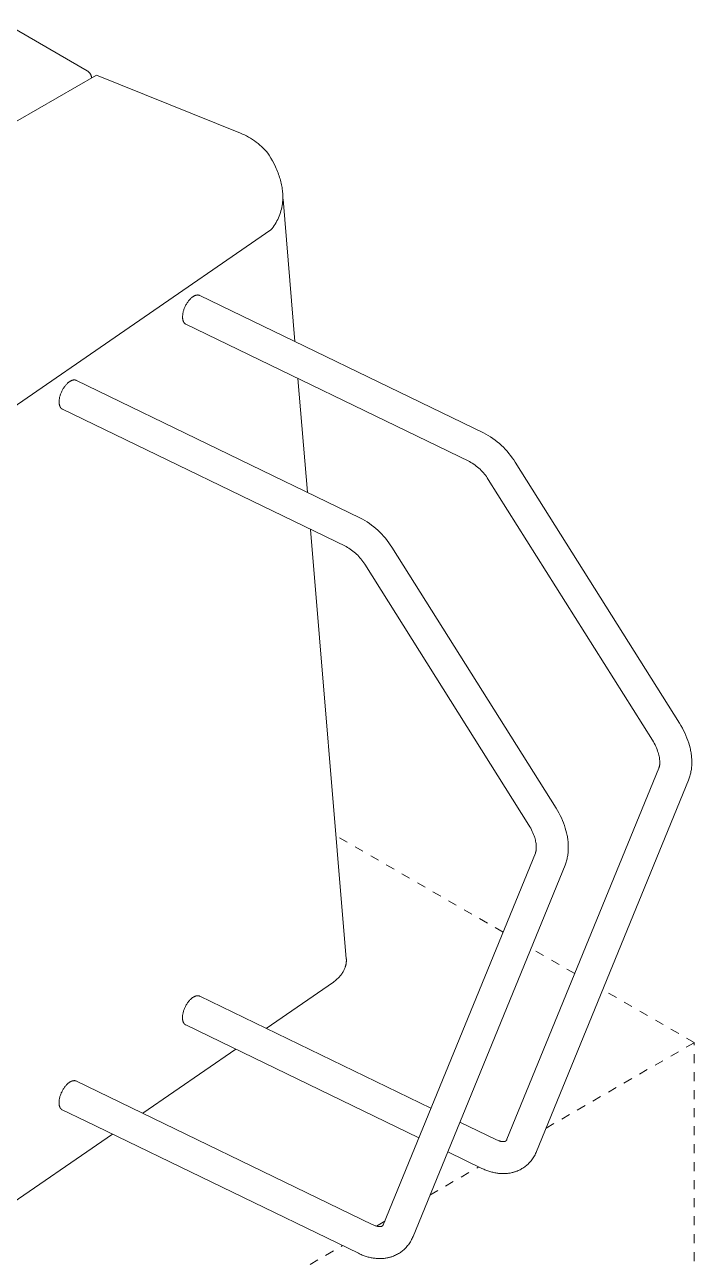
# Model space of a CAD drawing. Header units: inches. Extents: x -8 to 201, y -1 to 136.
# Drawn here: x 193.59 to 201.04, y 42.28 to 56.03 of the extents above; entities that cross this region are included whole.
import ezdxf

# ---------------------------------------------------------------- set-up
doc = ezdxf.new("R2010")
doc.units = ezdxf.units.IN
doc.linetypes.add('HIDDEN', pattern=[1.905, 1.27, -0.635])
doc.layers.add('ZANO_R', color=7, linetype='Continuous', lineweight=0)
doc.layers.add('ZANO_R_przerywana', color=250, linetype='HIDDEN', lineweight=0)

msp = doc.modelspace()

# ---------------------------------------------------------------- linework, layer by layer
at = {"layer": 'ZANO_R'}
for p, q in [((149.48766, 81.38168), (194.28638, 55.51713)), ((190.48644, 53.21437), (194.39141, 55.46891)), ((194.28638, 55.51713), (194.28938, 55.51532)), ((194.28938, 55.51532), (194.29232, 55.51342)), ((194.29232, 55.51342), (194.2952, 55.51141)), ((194.2952, 55.51141), (194.298, 55.50931)), ((194.298, 55.50931), (194.30072, 55.50711)), ((194.30072, 55.50711), (194.30338, 55.50481)), ((194.30338, 55.50481), (194.30595, 55.50243)), ((194.30595, 55.50243), (194.30843, 55.49996)), ((194.30843, 55.49996), (194.31083, 55.49741)), ((194.31083, 55.49741), (194.31314, 55.49478)), ((194.31314, 55.49478), (194.31536, 55.49206)), ((194.31536, 55.49206), (194.31748, 55.48928)), ((194.31748, 55.48928), (194.31951, 55.48642)), ((194.31951, 55.48642), (194.32144, 55.48349)), ((194.32144, 55.48349), (194.32326, 55.4805)), ((194.32326, 55.4805), (194.32498, 55.47745)), ((194.32498, 55.47745), (194.3266, 55.47434)), ((194.3266, 55.47434), (194.3281, 55.47118)), ((194.3281, 55.47118), (194.3295, 55.46796)), ((194.3295, 55.46796), (194.33079, 55.4647)), ((194.33079, 55.4647), (194.33196, 55.4614)), ((194.33196, 55.4614), (194.33302, 55.45806)), ((194.33302, 55.45806), (194.33396, 55.45469)), ((194.33396, 55.45469), (194.33479, 55.45128)), ((194.33479, 55.45128), (194.33549, 55.44785)), ((194.33549, 55.44785), (194.33608, 55.4444)), ((194.33608, 55.4444), (194.33655, 55.44092)), ((194.33655, 55.44092), (194.3369, 55.43744)), ((195.9912, 54.82277), (194.39141, 55.46891)), ((195.9912, 54.82277), (196.01478, 54.81306)), ((196.01478, 54.81306), (196.03802, 54.80253)), ((196.03802, 54.80253), (196.06087, 54.79122)), ((196.06087, 54.79122), (196.08332, 54.77911)), ((196.08332, 54.77911), (196.10534, 54.76624)), ((196.10534, 54.76624), (196.1269, 54.75262)), ((196.1269, 54.75262), (196.14798, 54.73826)), ((196.14798, 54.73826), (196.16854, 54.72317)), ((196.16854, 54.72317), (196.18858, 54.70739)), ((196.18858, 54.70739), (196.20805, 54.69092)), ((196.20805, 54.69092), (196.22694, 54.67379)), ((196.22694, 54.67379), (196.24523, 54.65602)), ((196.24523, 54.65602), (196.2629, 54.63762)), ((196.2629, 54.63762), (196.27992, 54.61862)), ((196.27992, 54.61862), (196.29627, 54.59905)), ((196.29627, 54.59905), (196.31193, 54.57893)), ((196.31193, 54.57893), (196.33166, 54.54631)), ((196.33166, 54.54631), (196.35008, 54.51346)), ((196.35008, 54.51346), (196.36719, 54.48042)), ((196.36719, 54.48042), (196.38297, 54.44727)), ((196.38297, 54.44727), (196.39035, 54.43066)), ((196.39035, 54.43066), (196.39739, 54.41404)), ((196.39739, 54.41404), (196.40409, 54.39742)), ((196.40409, 54.39742), (196.41045, 54.38081)), ((196.41045, 54.38081), (196.41645, 54.3642)), ((196.41645, 54.3642), (196.42211, 54.34762)), ((196.42211, 54.34762), (196.42741, 54.33106)), ((196.42741, 54.33106), (196.43236, 54.31453)), ((196.43236, 54.31453), (196.43695, 54.29804)), ((196.43695, 54.29804), (196.44118, 54.2816)), ((196.44118, 54.2816), (196.44505, 54.26521)), ((196.44505, 54.26521), (196.44856, 54.24888)), ((196.44856, 54.24888), (196.4517, 54.23262)), ((196.4517, 54.23262), (196.45446, 54.21644)), ((196.45446, 54.21644), (196.45686, 54.20034)), ((196.45686, 54.20034), (196.45889, 54.18432)), ((196.45889, 54.18432), (196.46053, 54.1684)), ((196.46053, 54.1684), (196.4618, 54.15259)), ((196.45818, 54.03618), (196.45505, 54.01635)), ((196.46063, 54.0561), (196.45818, 54.03618)), ((196.46239, 54.07609), (196.46063, 54.0561)), ((196.46238, 54.07531), (196.46132, 54.06026)), ((196.4618, 54.15259), (196.46269, 54.13689)), ((196.46304, 54.0905), (196.46238, 54.07531)), ((196.46269, 54.13689), (196.46319, 54.1213)), ((196.46331, 54.10583), (196.46304, 54.0905)), ((196.46319, 54.1213), (196.46331, 54.10583)), ((196.46587, 54.08861), (196.59772, 52.50491)), ((196.4222, 53.90071), (196.41445, 53.8822)), ((196.42932, 53.91948), (196.4222, 53.90071)), ((196.43579, 53.93848), (196.42932, 53.91948)), ((196.4416, 53.95769), (196.43579, 53.93848)), ((196.44676, 53.97708), (196.4416, 53.95769)), ((196.45124, 53.99665), (196.44676, 53.97708)), ((196.45505, 54.01635), (196.45124, 53.99665)), ((196.3431, 53.76156), (196.33061, 53.74585)), ((196.35503, 53.7777), (196.3431, 53.76156)), ((196.36641, 53.79423), (196.35503, 53.7777)), ((196.37722, 53.81114), (196.36641, 53.79423)), ((196.38743, 53.82842), (196.37722, 53.81114)), ((196.39705, 53.84603), (196.38743, 53.82842)), ((196.40606, 53.86397), (196.39705, 53.84603)), ((196.41445, 53.8822), (196.40606, 53.86397)), ((191.77144, 50.60887), (196.33061, 53.74585)), ((195.39518, 52.928), (195.39051, 52.92021)), ((195.40002, 52.93557), (195.39518, 52.928)), ((195.40499, 52.94289), (195.40002, 52.93557)), ((195.41008, 52.94995), (195.40499, 52.94289)), ((195.41527, 52.95671), (195.41008, 52.94995)), ((195.42052, 52.96316), (195.41527, 52.95671)), ((195.42583, 52.96929), (195.42052, 52.96316)), ((195.43116, 52.97507), (195.42583, 52.96929)), ((195.4365, 52.98051), (195.43116, 52.97507)), ((195.44183, 52.9856), (195.4365, 52.98051)), ((195.44712, 52.99032), (195.44183, 52.9856)), ((195.44975, 52.99255), (195.44712, 52.99032)), ((195.45237, 52.99469), (195.44975, 52.99255)), ((195.45497, 52.99674), (195.45237, 52.99469)), ((195.45755, 52.99869), (195.45497, 52.99674)), ((195.46011, 53.00057), (195.45755, 52.99869)), ((195.46265, 53.00235), (195.46011, 53.00057)), ((195.46507, 53.00398), (195.46265, 53.00235)), ((195.4675, 53.00556), (195.46507, 53.00398)), ((195.46996, 53.00708), (195.4675, 53.00556)), ((195.47243, 53.00854), (195.46996, 53.00708)), ((195.47492, 53.00995), (195.47243, 53.00854)), ((195.47742, 53.01129), (195.47492, 53.00995)), ((195.47993, 53.01257), (195.47742, 53.01129)), ((195.48245, 53.01378), (195.47993, 53.01257)), ((195.48498, 53.01491), (195.48245, 53.01378)), ((195.48751, 53.01598), (195.48498, 53.01491)), ((195.49005, 53.01697), (195.48751, 53.01598)), ((195.49259, 53.01788), (195.49005, 53.01697)), ((195.49513, 53.01871), (195.49259, 53.01788)), ((195.49767, 53.01946), (195.49513, 53.01871)), ((195.5002, 53.02013), (195.49767, 53.01946)), ((195.50273, 53.02071), (195.5002, 53.02013)), ((195.50525, 53.0212), (195.50273, 53.02071)), ((195.50775, 53.02161), (195.50525, 53.0212)), ((195.509, 53.02178), (195.50775, 53.02161)), ((195.51024, 53.02192), (195.509, 53.02178)), ((195.51148, 53.02204), (195.51024, 53.02192)), ((195.51272, 53.02214), (195.51148, 53.02204)), ((195.51395, 53.02221), (195.51272, 53.02214)), ((195.51517, 53.02226), (195.51395, 53.02221)), ((195.51639, 53.02229), (195.51517, 53.02226)), ((195.51761, 53.02229), (195.51639, 53.02229)), ((195.51882, 53.02227), (195.51761, 53.02229)), ((195.52002, 53.02223), (195.51882, 53.02227)), ((195.52121, 53.02216), (195.52002, 53.02223)), ((195.5224, 53.02206), (195.52121, 53.02216)), ((195.52358, 53.02194), (195.5224, 53.02206)), ((195.52476, 53.0218), (195.52358, 53.02194)), ((195.52593, 53.02163), (195.52476, 53.0218)), ((195.52708, 53.02144), (195.52593, 53.02163)), ((195.52824, 53.02122), (195.52708, 53.02144)), ((195.52938, 53.02098), (195.52824, 53.02122)), ((195.53051, 53.02071), (195.52938, 53.02098)), ((195.53163, 53.02042), (195.53051, 53.02071)), ((195.53275, 53.02011), (195.53163, 53.02042)), ((195.53385, 53.01976), (195.53275, 53.02011)), ((195.53495, 53.0194), (195.53385, 53.01976)), ((195.53603, 53.01901), (195.53495, 53.0194)), ((195.53711, 53.01859), (195.53603, 53.01901)), ((195.53817, 53.01815), (195.53711, 53.01859)), ((195.53922, 53.01769), (195.53817, 53.01815)), ((195.54026, 53.0172), (195.53922, 53.01769)), ((195.54026, 53.0172), (195.54146, 53.01662)), ((195.54146, 53.01662), (198.69518, 51.48878)), ((195.34865, 52.79161), (195.3483, 52.78479)), ((195.34924, 52.79868), (195.34865, 52.79161)), ((195.3501, 52.806), (195.34924, 52.79868)), ((195.35121, 52.81353), (195.3501, 52.806)), ((195.3526, 52.82127), (195.35121, 52.81353)), ((195.35427, 52.82919), (195.3526, 52.82127)), ((195.35622, 52.83727), (195.35427, 52.82919)), ((195.35846, 52.84548), (195.35622, 52.83727)), ((195.36098, 52.8538), (195.35846, 52.84548)), ((195.36377, 52.86219), (195.36098, 52.8538)), ((195.36685, 52.87062), (195.36377, 52.86219)), ((195.37019, 52.87906), (195.36685, 52.87062)), ((195.37379, 52.88748), (195.37019, 52.87906)), ((195.37764, 52.89583), (195.37379, 52.88748)), ((195.38172, 52.90409), (195.37764, 52.89583)), ((195.38601, 52.91223), (195.38172, 52.90409)), ((195.39051, 52.92021), (195.38601, 52.91223)), ((195.3483, 52.78479), (195.34818, 52.77823)), ((195.34818, 52.77823), (195.34821, 52.77486)), ((195.34821, 52.77486), (195.34831, 52.77151)), ((195.34831, 52.77151), (195.34846, 52.76818)), ((195.34846, 52.76818), (195.34869, 52.76487)), ((195.34869, 52.76487), (195.34898, 52.76158)), ((195.34898, 52.76158), (195.34935, 52.75832)), ((195.34935, 52.75832), (195.34978, 52.7551)), ((195.34978, 52.7551), (195.35028, 52.75191)), ((195.35028, 52.75191), (195.35086, 52.74876)), ((195.35086, 52.74876), (195.35152, 52.74566)), ((195.35152, 52.74566), (195.35225, 52.7426)), ((195.35225, 52.7426), (195.35305, 52.7396)), ((195.35305, 52.7396), (195.35393, 52.73666)), ((195.35393, 52.73666), (195.35489, 52.73377)), ((195.35489, 52.73377), (195.35593, 52.73096)), ((195.35593, 52.73096), (195.35704, 52.72821)), ((195.35704, 52.72821), (195.35824, 52.72554)), ((195.35824, 52.72554), (195.35886, 52.72423)), ((195.35886, 52.72423), (195.35951, 52.72294)), ((195.35951, 52.72294), (195.36017, 52.72167)), ((195.36017, 52.72167), (195.36085, 52.72043)), ((195.36085, 52.72043), (195.36156, 52.7192)), ((195.36156, 52.7192), (195.36228, 52.718)), ((195.36228, 52.718), (195.36302, 52.71682)), ((195.36302, 52.71682), (195.36378, 52.71566)), ((195.36378, 52.71566), (195.36456, 52.71453)), ((195.36456, 52.71453), (195.36536, 52.71342)), ((195.36536, 52.71342), (195.36618, 52.71233)), ((195.36618, 52.71233), (195.36701, 52.71127)), ((195.36701, 52.71127), (195.36787, 52.71023)), ((195.36787, 52.71023), (195.36874, 52.70922)), ((195.36874, 52.70922), (195.36963, 52.70823)), ((195.36963, 52.70823), (195.37054, 52.70727)), ((195.37054, 52.70727), (195.37146, 52.70633)), ((195.37146, 52.70633), (195.37241, 52.70543)), ((195.37241, 52.70543), (195.37337, 52.70455)), ((195.37337, 52.70455), (195.37434, 52.70369)), ((195.37434, 52.70369), (195.37534, 52.70287)), ((195.37534, 52.70287), (195.37635, 52.70207)), ((195.37635, 52.70207), (195.37738, 52.7013)), ((195.37738, 52.7013), (195.37842, 52.70056)), ((195.37842, 52.70056), (195.37948, 52.69984)), ((195.37948, 52.69984), (195.38056, 52.69916)), ((195.38056, 52.69916), (195.38165, 52.6985)), ((195.38165, 52.6985), (195.38275, 52.69788)), ((195.38275, 52.69788), (195.38387, 52.69728)), ((195.38387, 52.69728), (195.385, 52.69671)), ((195.38598, 52.69624), (195.385, 52.69671)), ((198.53992, 51.1683), (195.38598, 52.69624)), ((194.01258, 51.96724), (194.00828, 51.9591)), ((194.01707, 51.97522), (194.01258, 51.96724)), ((194.02175, 51.98301), (194.01707, 51.97522)), ((194.02658, 51.99058), (194.02175, 51.98301)), ((194.03156, 51.9979), (194.02658, 51.99058)), ((194.03665, 52.00495), (194.03156, 51.9979)), ((194.04183, 52.01172), (194.03665, 52.00495)), ((194.04709, 52.01817), (194.04183, 52.01172)), ((194.05239, 52.02429), (194.04709, 52.01817)), ((194.05772, 52.03008), (194.05239, 52.02429)), ((194.06306, 52.03552), (194.05772, 52.03008)), ((194.06839, 52.0406), (194.06306, 52.03552)), ((194.07368, 52.04533), (194.06839, 52.0406)), ((194.07632, 52.04756), (194.07368, 52.04533)), ((194.07893, 52.04969), (194.07632, 52.04756)), ((194.08153, 52.05174), (194.07893, 52.04969)), ((194.08411, 52.0537), (194.08153, 52.05174)), ((194.08668, 52.05557), (194.08411, 52.0537)), ((194.08922, 52.05736), (194.08668, 52.05557)), ((194.09163, 52.05899), (194.08922, 52.05736)), ((194.09407, 52.06056), (194.09163, 52.05899)), ((194.09652, 52.06209), (194.09407, 52.06056)), ((194.09899, 52.06355), (194.09652, 52.06209)), ((194.10148, 52.06496), (194.09899, 52.06355)), ((194.10398, 52.0663), (194.10148, 52.06496)), ((194.10649, 52.06757), (194.10398, 52.0663)), ((194.10901, 52.06878), (194.10649, 52.06757)), ((194.11154, 52.06992), (194.10901, 52.06878)), ((194.11408, 52.07099), (194.11154, 52.06992)), ((194.11661, 52.07198), (194.11408, 52.07099)), ((194.11916, 52.07289), (194.11661, 52.07198)), ((194.1217, 52.07372), (194.11916, 52.07289)), ((194.12423, 52.07447), (194.1217, 52.07372)), ((194.12677, 52.07514), (194.12423, 52.07447)), ((194.12929, 52.07572), (194.12677, 52.07514)), ((194.13181, 52.07621), (194.12929, 52.07572)), ((194.13431, 52.07662), (194.13181, 52.07621)), ((194.13556, 52.07678), (194.13431, 52.07662)), ((194.13681, 52.07693), (194.13556, 52.07678)), ((194.13805, 52.07705), (194.13681, 52.07693)), ((194.13928, 52.07715), (194.13805, 52.07705)), ((194.14051, 52.07722), (194.13928, 52.07715)), ((194.14174, 52.07727), (194.14051, 52.07722)), ((194.14296, 52.0773), (194.14174, 52.07727)), ((194.14417, 52.0773), (194.14296, 52.0773)), ((194.14538, 52.07728), (194.14417, 52.0773)), ((194.14658, 52.07724), (194.14538, 52.07728)), ((194.14778, 52.07717), (194.14658, 52.07724)), ((194.14897, 52.07707), (194.14778, 52.07717)), ((194.15015, 52.07695), (194.14897, 52.07707)), ((194.15132, 52.07681), (194.15015, 52.07695)), ((194.15249, 52.07664), (194.15132, 52.07681)), ((194.15365, 52.07645), (194.15249, 52.07664)), ((194.1548, 52.07623), (194.15365, 52.07645)), ((194.15594, 52.07599), (194.1548, 52.07623)), ((194.15707, 52.07572), (194.15594, 52.07599)), ((194.1582, 52.07543), (194.15707, 52.07572)), ((194.15931, 52.07511), (194.1582, 52.07543)), ((194.16042, 52.07477), (194.15931, 52.07511)), ((194.16151, 52.07441), (194.16042, 52.07477)), ((194.1626, 52.07402), (194.16151, 52.07441)), ((194.16367, 52.0736), (194.1626, 52.07402)), ((194.16474, 52.07316), (194.16367, 52.0736)), ((194.16579, 52.07269), (194.16474, 52.07316)), ((194.16683, 52.07221), (194.16579, 52.07269)), ((194.16683, 52.07221), (194.16803, 52.07162)), ((194.16803, 52.07162), (197.32174, 50.54379)), ((196.63205, 52.09258), (196.73742, 50.82687)), ((193.97486, 51.83979), (193.97475, 51.83323)), ((193.97475, 51.83323), (193.97478, 51.82987)), ((193.97478, 51.82987), (193.97487, 51.82652)), ((193.97521, 51.84662), (193.97486, 51.83979)), ((193.97487, 51.82652), (193.97503, 51.82319)), ((193.97581, 51.85369), (193.97521, 51.84662)), ((193.97666, 51.861), (193.97581, 51.85369)), ((193.97778, 51.86854), (193.97666, 51.861)), ((193.97917, 51.87628), (193.97778, 51.86854)), ((193.98084, 51.8842), (193.97917, 51.87628)), ((193.98279, 51.89228), (193.98084, 51.8842)), ((193.98502, 51.90049), (193.98279, 51.89228)), ((193.98754, 51.90881), (193.98502, 51.90049)), ((193.99034, 51.9172), (193.98754, 51.90881)), ((193.99341, 51.92563), (193.99034, 51.9172)), ((193.99675, 51.93407), (193.99341, 51.92563)), ((194.00035, 51.94248), (193.99675, 51.93407)), ((194.0042, 51.95084), (194.00035, 51.94248)), ((194.00828, 51.9591), (194.0042, 51.95084)), ((193.97503, 51.82319), (193.97525, 51.81988)), ((193.97525, 51.81988), (193.97555, 51.81659)), ((193.97555, 51.81659), (193.97591, 51.81333)), ((193.97591, 51.81333), (193.97634, 51.81011)), ((193.97634, 51.81011), (193.97685, 51.80692)), ((193.97685, 51.80692), (193.97743, 51.80377)), ((193.97743, 51.80377), (193.97808, 51.80066)), ((193.97808, 51.80066), (193.97881, 51.79761)), ((193.97881, 51.79761), (193.97961, 51.79461)), ((193.97961, 51.79461), (193.9805, 51.79166)), ((193.9805, 51.79166), (193.98146, 51.78878)), ((193.98146, 51.78878), (193.98249, 51.78596)), ((193.98249, 51.78596), (193.98361, 51.78322)), ((193.98361, 51.78322), (193.9848, 51.78054)), ((193.9848, 51.78054), (193.98543, 51.77924)), ((193.98543, 51.77924), (193.98607, 51.77795)), ((193.98607, 51.77795), (193.98673, 51.77668)), ((193.98673, 51.77668), (193.98742, 51.77544)), ((193.98742, 51.77544), (193.98812, 51.77421)), ((193.98812, 51.77421), (193.98884, 51.77301)), ((193.98884, 51.77301), (193.98959, 51.77183)), ((193.98959, 51.77183), (193.99035, 51.77067)), ((193.99035, 51.77067), (193.99113, 51.76954)), ((193.99113, 51.76954), (193.99192, 51.76842)), ((193.99192, 51.76842), (193.99274, 51.76734)), ((193.99274, 51.76734), (193.99358, 51.76628)), ((193.99358, 51.76628), (193.99443, 51.76524)), ((193.99443, 51.76524), (193.9953, 51.76422)), ((193.9953, 51.76422), (193.99619, 51.76324)), ((193.99619, 51.76324), (193.9971, 51.76228)), ((193.9971, 51.76228), (193.99803, 51.76134)), ((193.99803, 51.76134), (193.99897, 51.76043)), ((193.99897, 51.76043), (193.99993, 51.75955)), ((193.99993, 51.75955), (194.00091, 51.7587)), ((194.00091, 51.7587), (194.0019, 51.75787)), ((194.0019, 51.75787), (194.00291, 51.75708)), ((194.00291, 51.75708), (194.00394, 51.75631)), ((194.00394, 51.75631), (194.00499, 51.75556)), ((194.00499, 51.75556), (194.00604, 51.75485)), ((194.00604, 51.75485), (194.00712, 51.75417)), ((194.00712, 51.75417), (194.00821, 51.75351)), ((194.00821, 51.75351), (194.00931, 51.75288)), ((194.00931, 51.75288), (194.01043, 51.75229)), ((194.01043, 51.75229), (194.01157, 51.75172)), ((194.01255, 51.75125), (194.01157, 51.75172)), ((197.16648, 50.22331), (194.01255, 51.75125)), ((198.69518, 51.48878), (198.72207, 51.47437)), ((198.72207, 51.47437), (198.74846, 51.45905)), ((198.74846, 51.45905), (198.77431, 51.44283)), ((198.77431, 51.44283), (198.79958, 51.42574)), ((198.79958, 51.42574), (198.82426, 51.4078)), ((198.82426, 51.4078), (198.84831, 51.38902)), ((198.84831, 51.38902), (198.87171, 51.36944)), ((198.87171, 51.36944), (198.89442, 51.34907)), ((198.89442, 51.34907), (198.91643, 51.32793)), ((198.91643, 51.32793), (198.9377, 51.30605)), ((198.9377, 51.30605), (198.95821, 51.28346)), ((198.95821, 51.28346), (198.97793, 51.26018)), ((198.55572, 51.15947), (198.53992, 51.1683)), ((198.57121, 51.15012), (198.55572, 51.15947)), ((198.58639, 51.14025), (198.57121, 51.15012)), ((198.60122, 51.12989), (198.58639, 51.14025)), ((198.97793, 51.26018), (198.99685, 51.23624)), ((198.99685, 51.23624), (199.01494, 51.21167)), ((199.01494, 51.21167), (199.03219, 51.1865)), ((199.03219, 51.1865), (199.04856, 51.16075)), ((199.04856, 51.16075), (200.87584, 48.25814)), ((198.6157, 51.11903), (198.60122, 51.12989)), ((198.62981, 51.10769), (198.6157, 51.11903)), ((198.64353, 51.09589), (198.62981, 51.10769)), ((198.65685, 51.08363), (198.64353, 51.09589)), ((198.66975, 51.07093), (198.65685, 51.08363)), ((198.68221, 51.05781), (198.66975, 51.07093)), ((198.69423, 51.04428), (198.68221, 51.05781)), ((198.70579, 51.03036), (198.69423, 51.04428)), ((198.71688, 51.01605), (198.70579, 51.03036)), ((198.72748, 51.00139), (198.71688, 51.01605)), ((198.73759, 50.98637), (198.72748, 51.00139)), ((198.74719, 50.97103), (198.73759, 50.98637)), ((200.57447, 48.06842), (198.74719, 50.97103)), ((197.32174, 50.54379), (197.34864, 50.52938)), ((197.34864, 50.52938), (197.37502, 50.51406)), ((197.37502, 50.51406), (197.40087, 50.49784)), ((197.40087, 50.49784), (197.42615, 50.48075)), ((197.42615, 50.48075), (197.45083, 50.46281)), ((197.45083, 50.46281), (197.47488, 50.44403)), ((196.77174, 50.41454), (197.16942, 45.63767)), ((197.47488, 50.44403), (197.49827, 50.42445)), ((197.49827, 50.42445), (197.52099, 50.40407)), ((197.52099, 50.40407), (197.54299, 50.38294)), ((197.54299, 50.38294), (197.56426, 50.36106)), ((197.56426, 50.36106), (197.58477, 50.33847)), ((197.58477, 50.33847), (197.6045, 50.31519)), ((197.6045, 50.31519), (197.62342, 50.29125)), ((197.18228, 50.21448), (197.16648, 50.22331)), ((197.19778, 50.20513), (197.18228, 50.21448)), ((197.21295, 50.19526), (197.19778, 50.20513)), ((197.22779, 50.18489), (197.21295, 50.19526)), ((197.24227, 50.17403), (197.22779, 50.18489)), ((197.62342, 50.29125), (197.64151, 50.26668)), ((197.64151, 50.26668), (197.65875, 50.24151)), ((197.65875, 50.24151), (197.67512, 50.21576)), ((197.67512, 50.21576), (199.5024, 47.31315)), ((197.25637, 50.1627), (197.24227, 50.17403)), ((197.27009, 50.15089), (197.25637, 50.1627)), ((197.28341, 50.13864), (197.27009, 50.15089)), ((197.29631, 50.12594), (197.28341, 50.13864)), ((197.30878, 50.11282), (197.29631, 50.12594)), ((197.3208, 50.09929), (197.30878, 50.11282)), ((197.33236, 50.08537), (197.3208, 50.09929)), ((197.34345, 50.07106), (197.33236, 50.08537)), ((197.35405, 50.05639), (197.34345, 50.07106)), ((197.36415, 50.04138), (197.35405, 50.05639)), ((197.37375, 50.02604), (197.36415, 50.04138)), ((199.20103, 47.12343), (197.37375, 50.02604)), ((200.87584, 48.25814), (200.89201, 48.23153)), ((200.89201, 48.23153), (200.90728, 48.20453)), ((200.90728, 48.20453), (200.9216, 48.17719)), ((200.9216, 48.17719), (200.93498, 48.14954)), ((200.93498, 48.14954), (200.94737, 48.12161)), ((200.94737, 48.12161), (200.95877, 48.09344)), ((200.5847, 48.05158), (200.57447, 48.06842)), ((200.59432, 48.03456), (200.5847, 48.05158)), ((200.60331, 48.01741), (200.59432, 48.03456)), ((200.61165, 48.00019), (200.60331, 48.01741)), ((200.61933, 47.98294), (200.61165, 48.00019)), ((200.62632, 47.96573), (200.61933, 47.98294)), ((200.95877, 48.09344), (200.96916, 48.06506)), ((200.96916, 48.06506), (200.9785, 48.03651)), ((200.9785, 48.03651), (200.98634, 48.00946)), ((200.98634, 48.00946), (200.9932, 47.98241)), ((200.9932, 47.98241), (200.99625, 47.96888)), ((200.63261, 47.94861), (200.62632, 47.96573)), ((200.63549, 47.94011), (200.63261, 47.94861)), ((200.63818, 47.93164), (200.63549, 47.94011)), ((200.64233, 47.91738), (200.63818, 47.93164)), ((200.64592, 47.9034), (200.64233, 47.91738)), ((200.64897, 47.88973), (200.64592, 47.9034)), ((200.65147, 47.87642), (200.64897, 47.88973)), ((200.65346, 47.86351), (200.65147, 47.87642)), ((200.65426, 47.85722), (200.65346, 47.86351)), ((200.65493, 47.85104), (200.65426, 47.85722)), ((200.65548, 47.84497), (200.65493, 47.85104)), ((200.6559, 47.83904), (200.65548, 47.84497)), ((200.6562, 47.83323), (200.6559, 47.83904)), ((200.99625, 47.96888), (200.99904, 47.95537)), ((200.99904, 47.95537), (201.00158, 47.94188)), ((201.00158, 47.94188), (201.00386, 47.9284)), ((201.00386, 47.9284), (201.00588, 47.91494)), ((201.00588, 47.91494), (201.00764, 47.90151)), ((201.00764, 47.90151), (201.00913, 47.88811)), ((201.00913, 47.88811), (201.01036, 47.87474)), ((201.01036, 47.87474), (201.01132, 47.86141)), ((201.01132, 47.86141), (201.01201, 47.84813)), ((201.01201, 47.84813), (201.01242, 47.83489)), ((198.95616, 43.62912), (200.64619, 47.75847)), ((200.64619, 47.75847), (200.64718, 47.761)), ((200.64718, 47.761), (200.64816, 47.76371)), ((200.64816, 47.76371), (200.64911, 47.76662)), ((200.64911, 47.76662), (200.65003, 47.76971)), ((200.65003, 47.76971), (200.65092, 47.77298)), ((200.65092, 47.77298), (200.65177, 47.77645)), ((200.65177, 47.77645), (200.65257, 47.78011)), ((200.65257, 47.78011), (200.65331, 47.78396)), ((200.65331, 47.78396), (200.65399, 47.788)), ((200.65399, 47.788), (200.6546, 47.79223)), ((200.6546, 47.79223), (200.65513, 47.79666)), ((200.65513, 47.79666), (200.65559, 47.80128)), ((200.65559, 47.80128), (200.65595, 47.8061)), ((200.65595, 47.8061), (200.65622, 47.81112)), ((200.65638, 47.82755), (200.6562, 47.83323)), ((200.65622, 47.81112), (200.65638, 47.81633)), ((200.65644, 47.82174), (200.65638, 47.82755)), ((200.65638, 47.81633), (200.65644, 47.82174)), ((201.00112, 47.70709), (200.9984, 47.6948)), ((201.00354, 47.71949), (201.00112, 47.70709)), ((201.00567, 47.73199), (201.00354, 47.71949)), ((201.00751, 47.74457), (201.00567, 47.73199)), ((201.00906, 47.75725), (201.00751, 47.74457)), ((201.01032, 47.77), (201.00906, 47.75725)), ((201.0113, 47.78283), (201.01032, 47.77)), ((201.012, 47.79573), (201.0113, 47.78283)), ((201.01242, 47.80868), (201.012, 47.79573)), ((201.01242, 47.83489), (201.01255, 47.8217)), ((201.01255, 47.8217), (201.01242, 47.80868)), ((200.97577, 47.62358), (199.28574, 43.49423)), ((200.98031, 47.63512), (200.97577, 47.62358)), ((200.98453, 47.6468), (200.98031, 47.63512)), ((200.98846, 47.65861), (200.98453, 47.6468)), ((200.99207, 47.67055), (200.98846, 47.65861)), ((200.99539, 47.68262), (200.99207, 47.67055)), ((200.9984, 47.6948), (200.99539, 47.68262)), ((199.5024, 47.31315), (199.51858, 47.28654)), ((199.51858, 47.28654), (199.53384, 47.25954)), ((199.53384, 47.25954), (199.54817, 47.2322)), ((199.54817, 47.2322), (199.56154, 47.20455)), ((199.56154, 47.20455), (199.57394, 47.17662)), ((199.57394, 47.17662), (199.58534, 47.14844)), ((199.21126, 47.10659), (199.20103, 47.12343)), ((199.22088, 47.08957), (199.21126, 47.10659)), ((199.22987, 47.07242), (199.22088, 47.08957)), ((199.23821, 47.0552), (199.22987, 47.07242)), ((199.24589, 47.03795), (199.23821, 47.0552)), ((199.25288, 47.02074), (199.24589, 47.03795)), ((199.25917, 47.00362), (199.25288, 47.02074)), ((199.58534, 47.14844), (199.59572, 47.12007)), ((199.59572, 47.12007), (199.60507, 47.09152)), ((199.60507, 47.09152), (199.61291, 47.06447)), ((199.61291, 47.06447), (199.61976, 47.03741)), ((199.61976, 47.03741), (199.62281, 47.02389)), ((199.62281, 47.02389), (199.62561, 47.01038)), ((199.26205, 46.99511), (199.25917, 47.00362)), ((199.26474, 46.98665), (199.26205, 46.99511)), ((199.26889, 46.97239), (199.26474, 46.98665)), ((199.27248, 46.9584), (199.26889, 46.97239)), ((199.27553, 46.94474), (199.27248, 46.9584)), ((199.27804, 46.93143), (199.27553, 46.94474)), ((199.28002, 46.91852), (199.27804, 46.93143)), ((199.28082, 46.91222), (199.28002, 46.91852)), ((199.28149, 46.90604), (199.28082, 46.91222)), ((199.28204, 46.89998), (199.28149, 46.90604)), ((199.28246, 46.89404), (199.28204, 46.89998)), ((199.28276, 46.88823), (199.28246, 46.89404)), ((199.28294, 46.88256), (199.28276, 46.88823)), ((199.283, 46.87675), (199.28294, 46.88256)), ((199.28295, 46.87134), (199.283, 46.87675)), ((199.62561, 47.01038), (199.62814, 46.99688)), ((199.62814, 46.99688), (199.63043, 46.9834)), ((199.63043, 46.9834), (199.63245, 46.96995)), ((199.63245, 46.96995), (199.63421, 46.95652)), ((199.63421, 46.95652), (199.6357, 46.94312)), ((199.6357, 46.94312), (199.63693, 46.92975)), ((199.63693, 46.92975), (199.63788, 46.91642)), ((199.63788, 46.91642), (199.63857, 46.90314)), ((199.63857, 46.90314), (199.63898, 46.8899)), ((199.63898, 46.8899), (199.63912, 46.87671)), ((199.63912, 46.87671), (199.63898, 46.86369)), ((197.58273, 42.68413), (199.27275, 46.81348)), ((199.27275, 46.81348), (199.27374, 46.81601)), ((199.27374, 46.81601), (199.27472, 46.81872)), ((199.27472, 46.81872), (199.27567, 46.82162)), ((199.27567, 46.82162), (199.2766, 46.82471)), ((199.2766, 46.82471), (199.27749, 46.82799)), ((199.27749, 46.82799), (199.27833, 46.83146)), ((199.27833, 46.83146), (199.27913, 46.83512)), ((199.27913, 46.83512), (199.27987, 46.83897)), ((199.27987, 46.83897), (199.28055, 46.84301)), ((199.28055, 46.84301), (199.28116, 46.84724)), ((199.28116, 46.84724), (199.2817, 46.85167)), ((199.2817, 46.85167), (199.28215, 46.85629)), ((199.28215, 46.85629), (199.28251, 46.86111)), ((199.28251, 46.86111), (199.28278, 46.86612)), ((199.28278, 46.86612), (199.28295, 46.87134)), ((199.62497, 46.74981), (199.62195, 46.73763)), ((199.62769, 46.7621), (199.62497, 46.74981)), ((199.63011, 46.7745), (199.62769, 46.7621)), ((199.63224, 46.78699), (199.63011, 46.7745)), ((199.63407, 46.79958), (199.63224, 46.78699)), ((199.63562, 46.81225), (199.63407, 46.79958)), ((199.63689, 46.82501), (199.63562, 46.81225)), ((199.63787, 46.83784), (199.63689, 46.82501)), ((199.63856, 46.85073), (199.63787, 46.83784)), ((199.63898, 46.86369), (199.63856, 46.85073)), ((199.60233, 46.67859), (197.91231, 42.54924)), ((199.60687, 46.69013), (199.60233, 46.67859)), ((199.6111, 46.70181), (199.60687, 46.69013)), ((199.61502, 46.71362), (199.6111, 46.70181)), ((199.61864, 46.72556), (199.61502, 46.71362)), ((199.62195, 46.73763), (199.61864, 46.72556)), ((197.13321, 45.49201), (197.13812, 45.50063)), ((197.13812, 45.50063), (197.14237, 45.50868)), ((197.14237, 45.50868), (197.14636, 45.51686)), ((197.14636, 45.51686), (197.15009, 45.52516)), ((197.15009, 45.52516), (197.15353, 45.53358)), ((197.15353, 45.53358), (197.15669, 45.54211)), ((197.15669, 45.54211), (197.15815, 45.54641)), ((197.15815, 45.54641), (197.15954, 45.55074)), ((197.15954, 45.55074), (197.16085, 45.5551)), ((197.16085, 45.5551), (197.16208, 45.55947)), ((197.16208, 45.55947), (197.16322, 45.56387)), ((197.16322, 45.56387), (197.16428, 45.56829)), ((197.16428, 45.56829), (197.16522, 45.57256)), ((197.16522, 45.57256), (197.16608, 45.57684)), ((197.16608, 45.57684), (197.16686, 45.58113)), ((197.16686, 45.58113), (197.16756, 45.58544)), ((197.16756, 45.58544), (197.16818, 45.58976)), ((197.16818, 45.58976), (197.16872, 45.5941)), ((197.16872, 45.5941), (197.16917, 45.59844)), ((197.16917, 45.59844), (197.16954, 45.60279)), ((197.16974, 45.63332), (197.16942, 45.63767)), ((197.16954, 45.60279), (197.16983, 45.60715)), ((197.16997, 45.62896), (197.16974, 45.63332)), ((197.16983, 45.60715), (197.17003, 45.61151)), ((197.17012, 45.6246), (197.16997, 45.62896)), ((197.17003, 45.61151), (197.17015, 45.61587)), ((197.17018, 45.62024), (197.17012, 45.6246)), ((197.17015, 45.61587), (197.17018, 45.62024)), ((197.02727, 45.37759), (196.27921, 44.86288)), ((197.02727, 45.37759), (197.03614, 45.38442)), ((197.03614, 45.38442), (197.04485, 45.39144)), ((197.04485, 45.39144), (197.05341, 45.39866)), ((197.05341, 45.39866), (197.06178, 45.40608)), ((197.06178, 45.40608), (197.0696, 45.41335)), ((197.0696, 45.41335), (197.07723, 45.4208)), ((197.07723, 45.4208), (197.08468, 45.42844)), ((197.08468, 45.42844), (197.09192, 45.43628)), ((197.09192, 45.43628), (197.09847, 45.44374)), ((197.09847, 45.44374), (197.10483, 45.45137)), ((197.10483, 45.45137), (197.11097, 45.45916)), ((197.11097, 45.45916), (197.1169, 45.46713)), ((197.1169, 45.46713), (197.12259, 45.47525)), ((197.12259, 45.47525), (197.12803, 45.48355)), ((197.12803, 45.48355), (197.13321, 45.49201)), ((195.50683, 45.22572), (195.50432, 45.22531)), ((195.50807, 45.22588), (195.50683, 45.22572)), ((195.50932, 45.22603), (195.50807, 45.22588)), ((195.51056, 45.22615), (195.50932, 45.22603)), ((195.51179, 45.22625), (195.51056, 45.22615)), ((195.51302, 45.22632), (195.51179, 45.22625)), ((195.51425, 45.22637), (195.51302, 45.22632)), ((195.51547, 45.2264), (195.51425, 45.22637)), ((195.51668, 45.2264), (195.51547, 45.2264)), ((195.51789, 45.22638), (195.51668, 45.2264)), ((195.51909, 45.22634), (195.51789, 45.22638)), ((195.52029, 45.22627), (195.51909, 45.22634)), ((195.52148, 45.22617), (195.52029, 45.22627)), ((195.52266, 45.22605), (195.52148, 45.22617)), ((195.52383, 45.22591), (195.52266, 45.22605)), ((195.525, 45.22574), (195.52383, 45.22591)), ((195.52616, 45.22555), (195.525, 45.22574)), ((195.37286, 45.09158), (195.36926, 45.08317)), ((195.37671, 45.09994), (195.37286, 45.09158)), ((195.38079, 45.1082), (195.37671, 45.09994)), ((195.38509, 45.11634), (195.38079, 45.1082)), ((195.38958, 45.12432), (195.38509, 45.11634)), ((195.39426, 45.13211), (195.38958, 45.12432)), ((195.39909, 45.13968), (195.39426, 45.13211)), ((195.40407, 45.147), (195.39909, 45.13968)), ((195.40916, 45.15406), (195.40407, 45.147)), ((195.41434, 45.16082), (195.40916, 45.15406)), ((195.4196, 45.16727), (195.41434, 45.16082)), ((195.4249, 45.1734), (195.4196, 45.16727)), ((195.43023, 45.17918), (195.4249, 45.1734)), ((195.43557, 45.18462), (195.43023, 45.17918)), ((195.4409, 45.1897), (195.43557, 45.18462)), ((195.4462, 45.19443), (195.4409, 45.1897)), ((195.44883, 45.19666), (195.4462, 45.19443)), ((195.45144, 45.1988), (195.44883, 45.19666)), ((195.45404, 45.20084), (195.45144, 45.1988)), ((195.45662, 45.2028), (195.45404, 45.20084)), ((195.45919, 45.20467), (195.45662, 45.2028)), ((195.46173, 45.20646), (195.45919, 45.20467)), ((195.46414, 45.20809), (195.46173, 45.20646)), ((195.46658, 45.20967), (195.46414, 45.20809)), ((195.46903, 45.21119), (195.46658, 45.20967)), ((195.47151, 45.21265), (195.46903, 45.21119)), ((195.47399, 45.21406), (195.47151, 45.21265)), ((195.47649, 45.2154), (195.47399, 45.21406)), ((195.479, 45.21668), (195.47649, 45.2154)), ((195.48152, 45.21788), (195.479, 45.21668)), ((195.48405, 45.21902), (195.48152, 45.21788)), ((195.48659, 45.22009), (195.48405, 45.21902)), ((195.48913, 45.22108), (195.48659, 45.22009)), ((195.49167, 45.22199), (195.48913, 45.22108)), ((195.49421, 45.22282), (195.49167, 45.22199)), ((195.49674, 45.22357), (195.49421, 45.22282)), ((195.49928, 45.22424), (195.49674, 45.22357)), ((195.5018, 45.22482), (195.49928, 45.22424)), ((195.50432, 45.22531), (195.5018, 45.22482)), ((195.52731, 45.22533), (195.52616, 45.22555)), ((195.52845, 45.22509), (195.52731, 45.22533)), ((195.52959, 45.22482), (195.52845, 45.22509)), ((195.53071, 45.22453), (195.52959, 45.22482)), ((195.53182, 45.22421), (195.53071, 45.22453)), ((195.53293, 45.22387), (195.53182, 45.22421)), ((195.53402, 45.22351), (195.53293, 45.22387)), ((195.53511, 45.22312), (195.53402, 45.22351)), ((195.53618, 45.2227), (195.53511, 45.22312)), ((195.53725, 45.22226), (195.53618, 45.2227)), ((195.5383, 45.2218), (195.53725, 45.22226)), ((195.53934, 45.22131), (195.5383, 45.2218)), ((195.54054, 45.22073), (198.11119, 43.97536)), ((195.34737, 44.98889), (195.34726, 44.98233)), ((195.34726, 44.98233), (195.34729, 44.97897)), ((195.34729, 44.97897), (195.34738, 44.97562)), ((195.34772, 44.99572), (195.34737, 44.98889)), ((195.34738, 44.97562), (195.34754, 44.97229)), ((195.34754, 44.97229), (195.34776, 44.96898)), ((195.34832, 45.00279), (195.34772, 44.99572)), ((195.34776, 44.96898), (195.34806, 44.96569)), ((195.34806, 44.96569), (195.34842, 44.96243)), ((195.34917, 45.01011), (195.34832, 45.00279)), ((195.34842, 44.96243), (195.34885, 44.95921)), ((195.34885, 44.95921), (195.34936, 44.95602)), ((195.35029, 45.01764), (195.34917, 45.01011)), ((195.34936, 44.95602), (195.34994, 44.95287)), ((195.34994, 44.95287), (195.35059, 44.94977)), ((195.35168, 45.02538), (195.35029, 45.01764)), ((195.35335, 45.0333), (195.35168, 45.02538)), ((195.3553, 45.04138), (195.35335, 45.0333)), ((195.35753, 45.04959), (195.3553, 45.04138)), ((195.36005, 45.05791), (195.35753, 45.04959)), ((195.36285, 45.0663), (195.36005, 45.05791)), ((195.36592, 45.07473), (195.36285, 45.0663)), ((195.36926, 45.08317), (195.36592, 45.07473)), ((195.35059, 44.94977), (195.35132, 44.94671)), ((195.35132, 44.94671), (195.35213, 44.94371)), ((195.35213, 44.94371), (195.35301, 44.94076)), ((195.35301, 44.94076), (195.35397, 44.93788)), ((195.35397, 44.93788), (195.355, 44.93507)), ((195.355, 44.93507), (195.35612, 44.93232)), ((195.35612, 44.93232), (195.35731, 44.92965)), ((195.35731, 44.92965), (195.35794, 44.92834)), ((195.35794, 44.92834), (195.35858, 44.92705)), ((195.35858, 44.92705), (195.35925, 44.92578)), ((195.35925, 44.92578), (195.35993, 44.92454)), ((195.35993, 44.92454), (195.36063, 44.92331)), ((195.36063, 44.92331), (195.36136, 44.92211)), ((195.36136, 44.92211), (195.3621, 44.92093)), ((195.3621, 44.92093), (195.36286, 44.91977)), ((195.36286, 44.91977), (195.36364, 44.91864)), ((195.36364, 44.91864), (195.36444, 44.91753)), ((195.36444, 44.91753), (195.36525, 44.91644)), ((195.36525, 44.91644), (195.36609, 44.91538)), ((195.36609, 44.91538), (195.36694, 44.91434)), ((195.36694, 44.91434), (195.36781, 44.91333)), ((195.36781, 44.91333), (195.3687, 44.91234)), ((195.3687, 44.91234), (195.36961, 44.91138)), ((195.36961, 44.91138), (195.37054, 44.91044)), ((195.37054, 44.91044), (195.37148, 44.90954)), ((195.37148, 44.90954), (195.37244, 44.90865)), ((195.37244, 44.90865), (195.37342, 44.9078)), ((195.37342, 44.9078), (195.37441, 44.90697)), ((195.37441, 44.90697), (195.37543, 44.90618)), ((195.37543, 44.90618), (195.37645, 44.90541)), ((195.37645, 44.90541), (195.3775, 44.90466)), ((195.3775, 44.90466), (195.37856, 44.90395)), ((195.37856, 44.90395), (195.37963, 44.90327)), ((195.37963, 44.90327), (195.38072, 44.90261)), ((195.38072, 44.90261), (195.38183, 44.90198)), ((195.38183, 44.90198), (195.38295, 44.90139)), ((195.38295, 44.90139), (195.38408, 44.90082)), ((195.64413, 44.77484), (195.38408, 44.90082)), ((197.97604, 43.64513), (195.64413, 44.77484)), ((195.94172, 44.63067), (194.90578, 43.91788)), ((194.09314, 44.26467), (194.09071, 44.2631)), ((194.0956, 44.2662), (194.09314, 44.26467)), ((194.09807, 44.26766), (194.0956, 44.2662)), ((194.10056, 44.26907), (194.09807, 44.26766)), ((194.10306, 44.27041), (194.10056, 44.26907)), ((194.10557, 44.27168), (194.10306, 44.27041)), ((194.10809, 44.27289), (194.10557, 44.27168)), ((194.11062, 44.27403), (194.10809, 44.27289)), ((194.11315, 44.27509), (194.11062, 44.27403)), ((194.11569, 44.27609), (194.11315, 44.27509)), ((194.11823, 44.277), (194.11569, 44.27609)), ((194.12077, 44.27783), (194.11823, 44.277)), ((194.12331, 44.27858), (194.12077, 44.27783)), ((194.12584, 44.27925), (194.12331, 44.27858)), ((194.12837, 44.27983), (194.12584, 44.27925)), ((194.13088, 44.28032), (194.12837, 44.27983)), ((194.13339, 44.28072), (194.13088, 44.28032)), ((194.13464, 44.28089), (194.13339, 44.28072)), ((194.13588, 44.28104), (194.13464, 44.28089)), ((194.13712, 44.28116), (194.13588, 44.28104)), ((194.13836, 44.28126), (194.13712, 44.28116)), ((194.13959, 44.28133), (194.13836, 44.28126)), ((194.14081, 44.28138), (194.13959, 44.28133)), ((194.14203, 44.28141), (194.14081, 44.28138)), ((194.14325, 44.28141), (194.14203, 44.28141)), ((194.14445, 44.28139), (194.14325, 44.28141)), ((194.14566, 44.28134), (194.14445, 44.28139)), ((194.14685, 44.28127), (194.14566, 44.28134)), ((194.14804, 44.28118), (194.14685, 44.28127)), ((194.14922, 44.28106), (194.14804, 44.28118)), ((194.1504, 44.28092), (194.14922, 44.28106)), ((194.15157, 44.28075), (194.1504, 44.28092)), ((194.15272, 44.28056), (194.15157, 44.28075)), ((194.15387, 44.28034), (194.15272, 44.28056)), ((194.15502, 44.2801), (194.15387, 44.28034)), ((194.15615, 44.27983), (194.15502, 44.2801)), ((194.15727, 44.27954), (194.15615, 44.27983)), ((194.15839, 44.27922), (194.15727, 44.27954)), ((194.15949, 44.27888), (194.15839, 44.27922)), ((194.16059, 44.27852), (194.15949, 44.27888)), ((194.16167, 44.27812), (194.16059, 44.27852)), ((194.16275, 44.27771), (194.16167, 44.27812)), ((194.16381, 44.27727), (194.16275, 44.27771)), ((194.16486, 44.2768), (194.16381, 44.27727)), ((194.1659, 44.27631), (194.16486, 44.2768)), ((194.1671, 44.27573), (197.4589, 42.68101)), ((193.99249, 44.12974), (193.98941, 44.12131)), ((193.99583, 44.13818), (193.99249, 44.12974)), ((193.99943, 44.14659), (193.99583, 44.13818)), ((194.00328, 44.15495), (193.99943, 44.14659)), ((194.00736, 44.16321), (194.00328, 44.15495)), ((194.01165, 44.17135), (194.00736, 44.16321)), ((194.01615, 44.17933), (194.01165, 44.17135)), ((194.02082, 44.18711), (194.01615, 44.17933)), ((194.02566, 44.19468), (194.02082, 44.18711)), ((194.03063, 44.20201), (194.02566, 44.19468)), ((194.03572, 44.20906), (194.03063, 44.20201)), ((194.04091, 44.21583), (194.03572, 44.20906)), ((194.04616, 44.22228), (194.04091, 44.21583)), ((194.05147, 44.2284), (194.04616, 44.22228)), ((194.0568, 44.23419), (194.05147, 44.2284)), ((194.06214, 44.23963), (194.0568, 44.23419)), ((194.06746, 44.24471), (194.06214, 44.23963)), ((194.07276, 44.24944), (194.06746, 44.24471)), ((194.07539, 44.25167), (194.07276, 44.24944)), ((194.07801, 44.2538), (194.07539, 44.25167)), ((194.08061, 44.25585), (194.07801, 44.2538)), ((194.08319, 44.25781), (194.08061, 44.25585)), ((194.08575, 44.25968), (194.08319, 44.25781)), ((194.08829, 44.26147), (194.08575, 44.25968)), ((194.09071, 44.2631), (194.08829, 44.26147)), ((193.97394, 44.0439), (193.97382, 44.03734)), ((193.97382, 44.03734), (193.97385, 44.03398)), ((193.97385, 44.03398), (193.97395, 44.03063)), ((193.97429, 44.05072), (193.97394, 44.0439)), ((193.97395, 44.03063), (193.9741, 44.0273)), ((193.9741, 44.0273), (193.97433, 44.02399)), ((193.97488, 44.0578), (193.97429, 44.05072)), ((193.97433, 44.02399), (193.97462, 44.0207)), ((193.97462, 44.0207), (193.97498, 44.01744)), ((193.97573, 44.06511), (193.97488, 44.0578)), ((193.97498, 44.01744), (193.97542, 44.01421)), ((193.97542, 44.01421), (193.97592, 44.01103)), ((193.97685, 44.07265), (193.97573, 44.06511)), ((193.97592, 44.01103), (193.9765, 44.00788)), ((193.9765, 44.00788), (193.97716, 44.00477)), ((193.97824, 44.08039), (193.97685, 44.07265)), ((193.97716, 44.00477), (193.97788, 44.00172)), ((193.97788, 44.00172), (193.97869, 43.99872)), ((193.97991, 44.08831), (193.97824, 44.08039)), ((193.97869, 43.99872), (193.97957, 43.99577)), ((193.97957, 43.99577), (193.98053, 43.99289)), ((193.98186, 44.09639), (193.97991, 44.08831)), ((193.98053, 43.99289), (193.98157, 43.99007)), ((193.98157, 43.99007), (193.98268, 43.98733)), ((193.9841, 44.1046), (193.98186, 44.09639)), ((193.98661, 44.11292), (193.9841, 44.1046)), ((193.98941, 44.12131), (193.98661, 44.11292)), ((193.98268, 43.98733), (193.98387, 43.98465)), ((193.98387, 43.98465), (193.9845, 43.98335)), ((193.9845, 43.98335), (193.98515, 43.98206)), ((193.98515, 43.98206), (193.98581, 43.98079)), ((193.98581, 43.98079), (193.98649, 43.97954)), ((193.98649, 43.97954), (193.9872, 43.97832)), ((193.9872, 43.97832), (193.98792, 43.97712)), ((193.98792, 43.97712), (193.98866, 43.97594)), ((193.98866, 43.97594), (193.98942, 43.97478)), ((193.98942, 43.97478), (193.9902, 43.97364)), ((193.9902, 43.97364), (193.991, 43.97253)), ((193.991, 43.97253), (193.99182, 43.97145)), ((193.99182, 43.97145), (193.99265, 43.97038)), ((193.99265, 43.97038), (193.99351, 43.96935)), ((193.99351, 43.96935), (193.99438, 43.96833)), ((193.99438, 43.96833), (193.99527, 43.96735)), ((193.99527, 43.96735), (193.99618, 43.96639)), ((193.99618, 43.96639), (193.9971, 43.96545)), ((193.9971, 43.96545), (193.99805, 43.96454)), ((193.99805, 43.96454), (193.99901, 43.96366)), ((193.99901, 43.96366), (193.99998, 43.96281)), ((193.99998, 43.96281), (194.00098, 43.96198)), ((194.00098, 43.96198), (194.00199, 43.96118)), ((194.00199, 43.96118), (194.00302, 43.96041)), ((194.00302, 43.96041), (194.00406, 43.95967)), ((194.00406, 43.95967), (194.00512, 43.95896)), ((194.00512, 43.95896), (194.00619, 43.95827)), ((194.00619, 43.95827), (194.00728, 43.95762)), ((194.00728, 43.95762), (194.00839, 43.95699)), ((194.00839, 43.95699), (194.00951, 43.95639)), ((194.00951, 43.95639), (194.01064, 43.95583)), ((194.27071, 43.82984), (194.01064, 43.95583)), ((197.30364, 42.36052), (194.27071, 43.82984)), ((198.43231, 43.81979), (198.83234, 43.626)), ((194.5683, 43.68567), (193.24452, 42.77483)), ((198.83234, 43.626), (198.84108, 43.62193)), ((198.84108, 43.62193), (198.84995, 43.61814)), ((198.84995, 43.61814), (198.85766, 43.61513)), ((198.85766, 43.61513), (198.86508, 43.61251)), ((198.86508, 43.61251), (198.87221, 43.61024)), ((198.87221, 43.61024), (198.87903, 43.60831)), ((198.87903, 43.60831), (198.88553, 43.60671)), ((198.88553, 43.60671), (198.88866, 43.60603)), ((198.88866, 43.60603), (198.8917, 43.60542)), ((198.8917, 43.60542), (198.89466, 43.60488)), ((198.89466, 43.60488), (198.89753, 43.60442)), ((198.89753, 43.60442), (198.90031, 43.60402)), ((198.90031, 43.60402), (198.903, 43.60369)), ((198.903, 43.60369), (198.90557, 43.60342)), ((198.90557, 43.60342), (198.90803, 43.60322)), ((198.90803, 43.60322), (198.91038, 43.60306)), ((198.91038, 43.60306), (198.91263, 43.60296)), ((198.91263, 43.60296), (198.91476, 43.60291)), ((198.91476, 43.60291), (198.91679, 43.60291)), ((198.91679, 43.60291), (198.91873, 43.60294)), ((198.91873, 43.60294), (198.92056, 43.60301)), ((198.92056, 43.60301), (198.9223, 43.60312)), ((198.9223, 43.60312), (198.92394, 43.60326)), ((198.92394, 43.60326), (198.9255, 43.60343)), ((198.9255, 43.60343), (198.92696, 43.60362)), ((198.92696, 43.60362), (198.92834, 43.60383)), ((198.92834, 43.60383), (198.92964, 43.60406)), ((198.92964, 43.60406), (198.93085, 43.6043)), ((198.93085, 43.6043), (198.93199, 43.60456)), ((198.93199, 43.60456), (198.93299, 43.6048)), ((198.93299, 43.6048), (198.93392, 43.60504)), ((198.93392, 43.60504), (198.93479, 43.60529)), ((198.93479, 43.60529), (198.9356, 43.60554)), ((198.9356, 43.60554), (198.93635, 43.60579)), ((198.93635, 43.60579), (198.93705, 43.60604)), ((198.93705, 43.60604), (198.93771, 43.6063)), ((198.93771, 43.6063), (198.93832, 43.60656)), ((198.93832, 43.60656), (198.9389, 43.60682)), ((198.9389, 43.60682), (198.93943, 43.60708)), ((198.93943, 43.60708), (198.93994, 43.60735)), ((198.93994, 43.60735), (198.94042, 43.60762)), ((198.94042, 43.60762), (198.94088, 43.60789)), ((198.94088, 43.60789), (198.94132, 43.60816)), ((198.94132, 43.60816), (198.94216, 43.60872)), ((198.94216, 43.60872), (198.9433, 43.60967)), ((198.9433, 43.60967), (198.9444, 43.61065)), ((198.9444, 43.61065), (198.94547, 43.61167)), ((198.94547, 43.61167), (198.9465, 43.61272)), ((198.9465, 43.61272), (198.9475, 43.61382)), ((198.9475, 43.61382), (198.94845, 43.61494)), ((198.94845, 43.61494), (198.94937, 43.6161)), ((198.94937, 43.6161), (198.95025, 43.61728)), ((198.95025, 43.61728), (198.95108, 43.6185)), ((198.95108, 43.6185), (198.95187, 43.61975)), ((198.95187, 43.61975), (198.95262, 43.62102)), ((198.95262, 43.62102), (198.95333, 43.62231)), ((198.95333, 43.62231), (198.95399, 43.62364)), ((198.95399, 43.62364), (198.9546, 43.62498)), ((198.9546, 43.62498), (198.95517, 43.62634)), ((198.95517, 43.62634), (198.95569, 43.62772)), ((198.95569, 43.62772), (198.95616, 43.62912)), ((198.67708, 43.30551), (198.29716, 43.48957)), ((199.26259, 43.44616), (199.25585, 43.43465)), ((199.26896, 43.45789), (199.26259, 43.44616)), ((199.27495, 43.46982), (199.26896, 43.45789)), ((199.28054, 43.48194), (199.27495, 43.46982)), ((199.28574, 43.49423), (199.28054, 43.48194)), ((198.68784, 43.30041), (198.67708, 43.30551)), ((199.12362, 43.30226), (199.11314, 43.29622)), ((199.13391, 43.30863), (199.12362, 43.30226)), ((199.14399, 43.31532), (199.13391, 43.30863)), ((199.15384, 43.32234), (199.14399, 43.31532)), ((199.16347, 43.32967), (199.15384, 43.32234)), ((199.17286, 43.3373), (199.16347, 43.32967)), ((199.182, 43.34523), (199.17286, 43.3373)), ((199.19088, 43.35344), (199.182, 43.34523)), ((199.1995, 43.36193), (199.19088, 43.35344)), ((199.20785, 43.3707), (199.1995, 43.36193)), ((199.2167, 43.38069), (199.20785, 43.3707)), ((199.22522, 43.39096), (199.2167, 43.38069)), ((199.23341, 43.4015), (199.22522, 43.39096)), ((199.24124, 43.4123), (199.23341, 43.4015)), ((199.24873, 43.42336), (199.24124, 43.4123)), ((199.25585, 43.43465), (199.24873, 43.42336)), ((198.69865, 43.29553), (198.68784, 43.30041)), ((198.70951, 43.29086), (198.69865, 43.29553)), ((198.7204, 43.2864), (198.70951, 43.29086)), ((198.73134, 43.28217), (198.7204, 43.2864)), ((198.74232, 43.27816), (198.73134, 43.28217)), ((198.75332, 43.27438), (198.74232, 43.27816)), ((198.76436, 43.27082), (198.75332, 43.27438)), ((198.77543, 43.2675), (198.76436, 43.27082)), ((198.78652, 43.26441), (198.77543, 43.2675)), ((198.79763, 43.26156), (198.78652, 43.26441)), ((198.80876, 43.25896), (198.79763, 43.26156)), ((198.81991, 43.2566), (198.80876, 43.25896)), ((198.83107, 43.25448), (198.81991, 43.2566)), ((198.84224, 43.25262), (198.83107, 43.25448)), ((198.85342, 43.251), (198.84224, 43.25262)), ((198.86355, 43.24977), (198.85342, 43.251)), ((198.87368, 43.24874), (198.86355, 43.24977)), ((198.8838, 43.24793), (198.87368, 43.24874)), ((198.89391, 43.24734), (198.8838, 43.24793)), ((198.90401, 43.24697), (198.89391, 43.24734)), ((198.9141, 43.24682), (198.90401, 43.24697)), ((198.92416, 43.24689), (198.9141, 43.24682)), ((198.9342, 43.24718), (198.92416, 43.24689)), ((198.94422, 43.2477), (198.9342, 43.24718)), ((198.95421, 43.24845), (198.94422, 43.2477)), ((198.96416, 43.24943), (198.95421, 43.24845)), ((198.97408, 43.25065), (198.96416, 43.24943)), ((198.98396, 43.25209), (198.97408, 43.25065)), ((198.9938, 43.25378), (198.98396, 43.25209)), ((199.00359, 43.2557), (198.9938, 43.25378)), ((199.01333, 43.25785), (199.00359, 43.2557)), ((199.02047, 43.2596), (199.01333, 43.25785)), ((199.02759, 43.26147), (199.02047, 43.2596)), ((199.03467, 43.26348), (199.02759, 43.26147)), ((199.04171, 43.26562), (199.03467, 43.26348)), ((199.04871, 43.2679), (199.04171, 43.26562)), ((199.05567, 43.2703), (199.04871, 43.2679)), ((199.06258, 43.27283), (199.05567, 43.2703)), ((199.06943, 43.27549), (199.06258, 43.27283)), ((199.0806, 43.28015), (199.06943, 43.27549)), ((199.09162, 43.28516), (199.0806, 43.28015)), ((199.10246, 43.29052), (199.09162, 43.28516)), ((199.11314, 43.29622), (199.10246, 43.29052)), ((197.4589, 42.68101), (197.46765, 42.67693)), ((197.46765, 42.67693), (197.47652, 42.67314)), ((197.47652, 42.67314), (197.48422, 42.67014)), ((197.48422, 42.67014), (197.49164, 42.66751)), ((197.49164, 42.66751), (197.49877, 42.66525)), ((197.49877, 42.66525), (197.50559, 42.66332)), ((197.50407, 42.66373), (197.59613, 42.71688)), ((197.50559, 42.66332), (197.51209, 42.66172)), ((197.51209, 42.66172), (197.51522, 42.66103)), ((197.51522, 42.66103), (197.51826, 42.66043)), ((197.51826, 42.66043), (197.52122, 42.65989)), ((197.52122, 42.65989), (197.52409, 42.65942)), ((197.52409, 42.65942), (197.52687, 42.65903)), ((197.52687, 42.65903), (197.52956, 42.6587)), ((197.52956, 42.6587), (197.53214, 42.65843)), ((197.53214, 42.65843), (197.5346, 42.65822)), ((197.5346, 42.65822), (197.53695, 42.65807)), ((197.53695, 42.65807), (197.53919, 42.65797)), ((197.53919, 42.65797), (197.54133, 42.65792)), ((197.54133, 42.65792), (197.54336, 42.65791)), ((197.54336, 42.65791), (197.54529, 42.65795)), ((197.54529, 42.65795), (197.54712, 42.65802)), ((197.54712, 42.65802), (197.54886, 42.65813)), ((197.54886, 42.65813), (197.55051, 42.65827)), ((197.55051, 42.65827), (197.55206, 42.65843)), ((197.55206, 42.65843), (197.55353, 42.65863)), ((197.55353, 42.65863), (197.55491, 42.65884)), ((197.55491, 42.65884), (197.5562, 42.65907)), ((197.5562, 42.65907), (197.55742, 42.65931)), ((197.55742, 42.65931), (197.55856, 42.65956)), ((197.55856, 42.65956), (197.55955, 42.65981)), ((197.55955, 42.65981), (197.56049, 42.66005)), ((197.56049, 42.66005), (197.56135, 42.6603)), ((197.56135, 42.6603), (197.56216, 42.66055)), ((197.56216, 42.66055), (197.56292, 42.6608)), ((197.56292, 42.6608), (197.56362, 42.66105)), ((197.56362, 42.66105), (197.56427, 42.66131)), ((197.56427, 42.66131), (197.56489, 42.66157)), ((197.56489, 42.66157), (197.56546, 42.66183)), ((197.56546, 42.66183), (197.566, 42.66209)), ((197.566, 42.66209), (197.56651, 42.66236)), ((197.56651, 42.66236), (197.56699, 42.66262)), ((197.56699, 42.66262), (197.56745, 42.6629)), ((197.56745, 42.6629), (197.56789, 42.66317)), ((197.56789, 42.66317), (197.56873, 42.66373)), ((197.56873, 42.66373), (197.56986, 42.66468)), ((197.56986, 42.66468), (197.57097, 42.66566)), ((197.57097, 42.66566), (197.57203, 42.66668)), ((197.57203, 42.66668), (197.57306, 42.66773)), ((197.57306, 42.66773), (197.57406, 42.66882)), ((197.57406, 42.66882), (197.57502, 42.66995)), ((197.57502, 42.66995), (197.57593, 42.6711)), ((197.57593, 42.6711), (197.57681, 42.67229)), ((197.57681, 42.67229), (197.57765, 42.67351)), ((197.57765, 42.67351), (197.57844, 42.67475)), ((197.57844, 42.67475), (197.57919, 42.67603)), ((197.57919, 42.67603), (197.57989, 42.67732)), ((197.57989, 42.67732), (197.58055, 42.67864)), ((197.58055, 42.67864), (197.58117, 42.67999)), ((197.58117, 42.67999), (197.58173, 42.68135)), ((197.58173, 42.68135), (197.58225, 42.68273)), ((197.58225, 42.68273), (197.58273, 42.68413)), ((197.87529, 42.47836), (197.86781, 42.46731)), ((197.88241, 42.48966), (197.87529, 42.47836)), ((197.88916, 42.50117), (197.88241, 42.48966)), ((197.89553, 42.5129), (197.88916, 42.50117)), ((197.90151, 42.52483), (197.89553, 42.5129)), ((197.90711, 42.53695), (197.90151, 42.52483)), ((197.91231, 42.54924), (197.90711, 42.53695)), ((197.3144, 42.35542), (197.30364, 42.36052)), ((197.32522, 42.35054), (197.3144, 42.35542)), ((197.33607, 42.34587), (197.32522, 42.35054)), ((197.34697, 42.34141), (197.33607, 42.34587)), ((197.35791, 42.33718), (197.34697, 42.34141)), ((197.71818, 42.34017), (197.70717, 42.33515)), ((197.72903, 42.34552), (197.71818, 42.34017)), ((197.7397, 42.35123), (197.72903, 42.34552)), ((197.75018, 42.35726), (197.7397, 42.35123)), ((197.76047, 42.36363), (197.75018, 42.35726)), ((197.77055, 42.37033), (197.76047, 42.36363)), ((197.78041, 42.37735), (197.77055, 42.37033)), ((197.79003, 42.38468), (197.78041, 42.37735)), ((197.79942, 42.39231), (197.79003, 42.38468)), ((197.80856, 42.40023), (197.79942, 42.39231)), ((197.81745, 42.40845), (197.80856, 42.40023)), ((197.82607, 42.41694), (197.81745, 42.40845)), ((197.83441, 42.42571), (197.82607, 42.41694)), ((197.84326, 42.43569), (197.83441, 42.42571)), ((197.85179, 42.44597), (197.84326, 42.43569)), ((197.85997, 42.45651), (197.85179, 42.44597)), ((197.86781, 42.46731), (197.85997, 42.45651)), ((197.36888, 42.33317), (197.35791, 42.33718)), ((197.37989, 42.32938), (197.36888, 42.33317)), ((197.39092, 42.32583), (197.37989, 42.32938)), ((197.40199, 42.32251), (197.39092, 42.32583)), ((197.41308, 42.31942), (197.40199, 42.32251)), ((197.42419, 42.31657), (197.41308, 42.31942)), ((197.43532, 42.31397), (197.42419, 42.31657)), ((197.44647, 42.3116), (197.43532, 42.31397)), ((197.45763, 42.30949), (197.44647, 42.3116)), ((197.4688, 42.30762), (197.45763, 42.30949)), ((197.47998, 42.30601), (197.4688, 42.30762)), ((197.49011, 42.30477), (197.47998, 42.30601)), ((197.50024, 42.30375), (197.49011, 42.30477)), ((197.51036, 42.30294), (197.50024, 42.30375)), ((197.52048, 42.30235), (197.51036, 42.30294)), ((197.53058, 42.30198), (197.52048, 42.30235)), ((197.54066, 42.30182), (197.53058, 42.30198)), ((197.55073, 42.30189), (197.54066, 42.30182)), ((197.56077, 42.30219), (197.55073, 42.30189)), ((197.57078, 42.30271), (197.56077, 42.30219)), ((197.58077, 42.30346), (197.57078, 42.30271)), ((197.59073, 42.30444), (197.58077, 42.30346)), ((197.60064, 42.30565), (197.59073, 42.30444)), ((197.61052, 42.3071), (197.60064, 42.30565)), ((197.62036, 42.30878), (197.61052, 42.3071)), ((197.63015, 42.3107), (197.62036, 42.30878)), ((197.63989, 42.31286), (197.63015, 42.3107)), ((197.64704, 42.3146), (197.63989, 42.31286)), ((197.65415, 42.31648), (197.64704, 42.3146)), ((197.66123, 42.31849), (197.65415, 42.31648)), ((197.66828, 42.32063), (197.66123, 42.31849)), ((197.67528, 42.3229), (197.66828, 42.32063)), ((197.68223, 42.32531), (197.67528, 42.3229)), ((197.68914, 42.32784), (197.68223, 42.32531)), ((197.696, 42.3305), (197.68914, 42.32784)), ((197.70717, 42.33515), (197.696, 42.3305))]:
    msp.add_line(p, q, dxfattribs=at)
at = {"layer": 'ZANO_R_przerywana', "ltscale": 0.05}
for p, q in [((198.91265, 45.9336), (197.05552, 47.00582)), ((199.71074, 45.47282), (199.22389, 45.75391)), ((201.04015, 44.70529), (200.02198, 45.29313)), ((199.39193, 43.75368), (201.04015, 44.70529)), ((201.04015, 38.47458), (201.04015, 44.70529)), ((198.09997, 43.00777), (198.64369, 43.32169)), ((192.08966, 39.53772), (197.12706, 42.44606))]:
    msp.add_line(p, q, dxfattribs=at)

doc.saveas('drawing.dxf')
